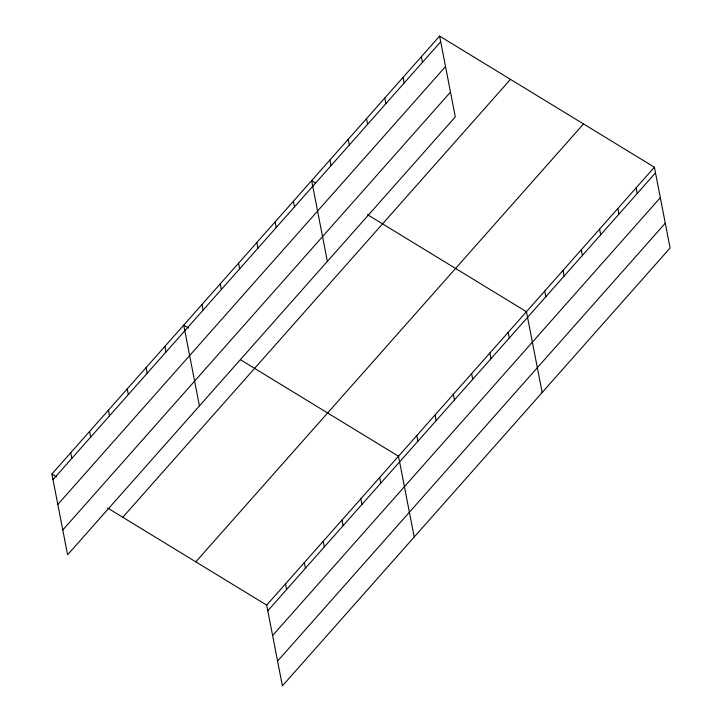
<?xml version="1.0" encoding="UTF-8"?>
<svg xmlns="http://www.w3.org/2000/svg" width="722" height="722" viewBox="0 0 722 722"><rect width="100%" height="100%" fill="white"/><g stroke="black" fill="none" stroke-linecap="round" stroke-linejoin="round"><path stroke-width="1.08" d="M439.608 36.1L455.311 116.883L67.606 554.785L51.903 474.002L439.608 36.1L654.394 167.215L670.097 247.998L282.392 685.9L266.689 605.117L107.659 508.044M52.995 479.661L440.709 41.75M57.814 504.452L445.528 66.541M62.787 529.993L450.492 92.091M122.785 517.277L510.49 79.366M195.806 561.851L583.52 123.949M266.689 605.117L654.394 167.215M267.79 610.767L655.495 172.865M272.609 635.568L660.314 197.657M277.573 661.108L665.278 223.206M315.442 182.919L311.669 180.608L327.364 261.391M367.426 214.642L526.455 311.723L542.159 392.506M188.451 328.005L183.722 325.117L199.425 405.899M240.426 359.727L398.508 456.232L414.211 537.015M51.903 474.002L56.623 476.89M636.118 187.855L637.219 193.514M617.842 208.505L618.944 214.154M599.567 229.145L600.659 234.794M581.282 249.794L582.383 255.444M563.007 270.434L564.108 276.084M544.731 291.083L545.832 296.733M508.18 332.364L509.272 338.022M489.895 353.013L490.996 358.663M421.332 56.74L422.433 62.399M471.619 373.653L472.72 379.303M403.057 77.389L404.149 83.039M453.344 394.302L454.445 399.952M384.772 98.03L385.873 103.679M435.068 414.942L436.16 420.592M366.496 118.679L367.597 124.328M416.784 435.592L417.885 441.241M348.221 139.319L349.322 144.969M329.945 159.968L331.037 165.618M379.682 477.504L380.774 483.153M360.847 498.776L361.948 504.425M293.385 201.248L294.486 206.907M342.011 520.039L343.112 525.688M275.109 221.898L276.21 227.547M323.185 541.31L324.286 546.96M256.833 242.538L257.935 248.197M304.35 562.582L305.451 568.232M238.558 263.187L239.65 268.837M285.524 583.854L286.616 589.504M220.273 283.827L221.374 289.477M201.998 304.476L203.099 310.126M164.887 346.389L165.988 352.038M146.061 367.66L147.153 373.31M127.225 388.923L128.326 394.582M108.399 410.195L109.491 415.845M89.564 431.467L90.665 437.117M70.729 452.739L71.83 458.389"/></g></svg>
